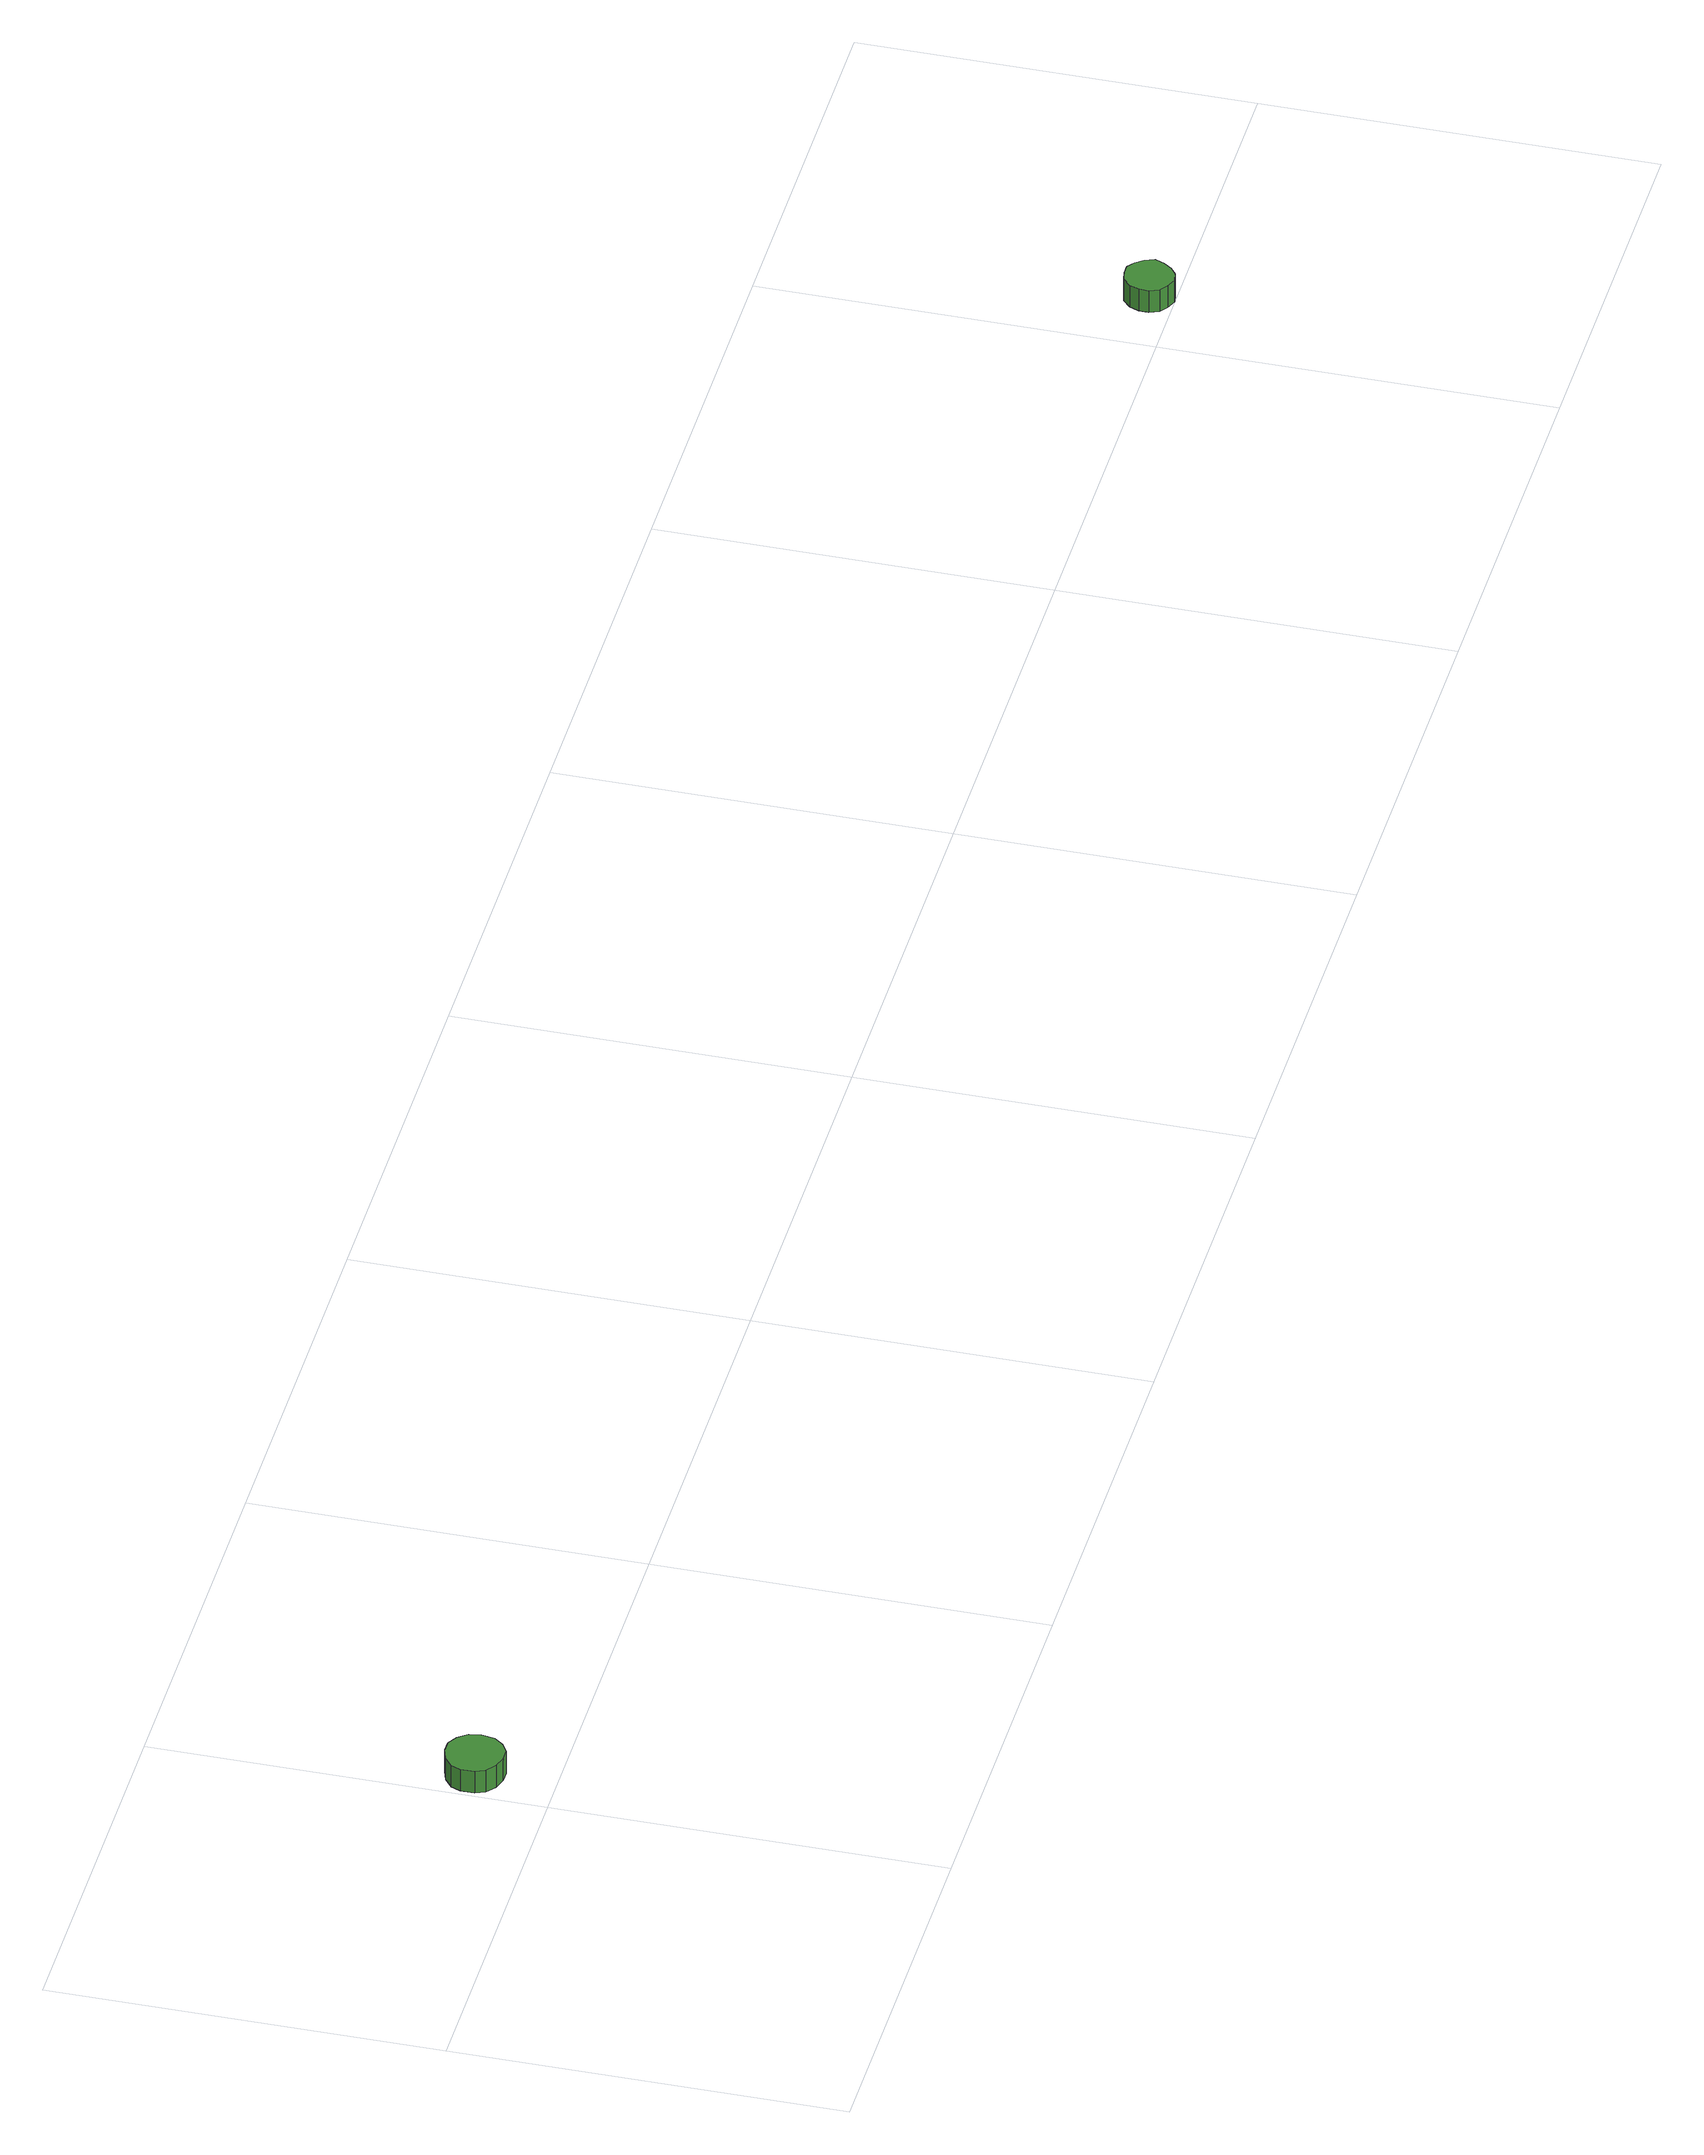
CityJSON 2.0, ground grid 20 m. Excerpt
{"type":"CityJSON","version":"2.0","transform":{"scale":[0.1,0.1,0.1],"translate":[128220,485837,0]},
"CityObjects":{
"tree1":{"type":"SolitaryVegetationObject","attributes":{"function":"something"},"geometry":[{"type":"MultiSurface","lod":"1","boundaries":[[[0,1,2,3,4,5,6,7,8,9,10,11,12,13,14]],[[15,16,17,18,19,20,21,22,23,24,25,26,27,28,29]],[[0,29,28,1]],[[1,28,27,2]],[[2,27,26,3]],[[3,26,25,4]],[[4,25,24,5]],[[5,24,23,6]],[[6,23,22,7]],[[7,22,21,8]],[[8,21,20,9]],[[9,20,19,10]],[[10,19,18,11]],[[11,18,17,12]],[[12,17,16,13]],[[13,16,15,14]],[[14,15,29,0]]]}]},
"tree2":{"type":"SolitaryVegetationObject","attributes":{"function":"something"},"geometry":[{"type":"MultiSurface","lod":"1","boundaries":[[[30,31,32,33,34,35,36,37,38,39,40,41,42,43,44]],[[45,46,47,48,49,50,51,52,53,54,55,56,57,58,59]],[[30,59,58,31]],[[31,58,57,32]],[[32,57,56,33]],[[33,56,55,34]],[[34,55,54,35]],[[35,54,53,36]],[[36,53,52,37]],[[37,52,51,38]],[[38,51,50,39]],[[39,50,49,40]],[[40,49,48,41]],[[41,48,47,42]],[[42,47,46,43]],[[43,46,45,44]],[[44,45,59,30]]]}]}
},
"vertices":[
[32,41,18],[31,47,18],[27,52,18],[22,55,18],[16,55,18],[10,53,18],[5,49,18],[3,44,18],[3,37,18],[5,32,18],[10,28,18],[16,26,18],[22,26,18],[27,29,18],[31,34,18],[31,34,5],[27,29,5],[22,26,5],[16,26,5],[10,28,5],[5,32,5],[3,37,5],[3,44,5],[5,49,5],[10,53,5],[16,55,5],[22,55,5],[27,52,5],[31,47,5],[32,41,5],
[1250,13,19],[1248,18,19],[1245,22,19],[1241,25,19],[1236,25,19],[1231,24,19],[1227,20,19],[1225,15,19],[1225,10,19],[1227,5,19],[1231,2,19],[1236,0,19],[1241,1,19],[1245,4,19],[1248,8,19],[1248,8,6],[1245,4,6],[1241,1,6],[1236,0,6],[1231,2,6],[1227,5,6],[1225,10,6],[1225,15,6],[1227,20,6],[1231,24,6],[1236,25,6],[1241,25,6],[1245,22,6],[1248,18,6],[1250,13,6]
]}
